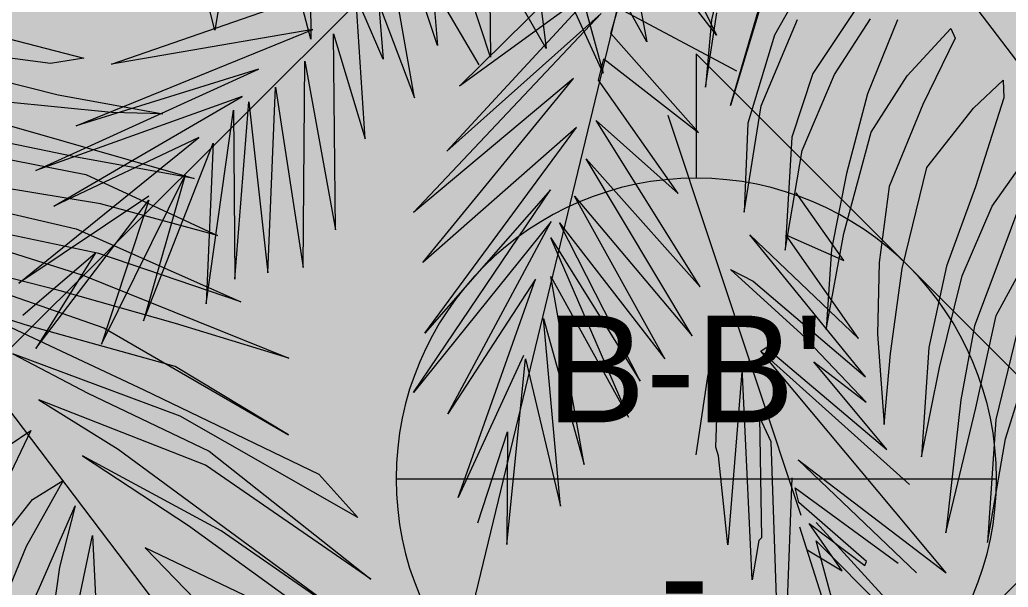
# Model space of a CAD drawing. Header units: metres. Extents: x 8 to 2416, y -346 to 476.
# Drawn here: x 39.452 to 41.304, y 55.693 to 56.755 of the extents above; entities that cross this region are included whole.
import ezdxf
from ezdxf.enums import TextEntityAlignment as Align

# ---------------------------------------------------------------- set-up
doc = ezdxf.new("R2010")
doc.units = ezdxf.units.M
doc.linetypes.add('CONTINU', pattern=[0])
for name, color, linetype, lineweight in [('A-ANNO-TEXT', 251, 'Continuous', 13), ('A-SECT-IDEN', 251, 'CONTINU', 9), ('ARBOLES', 86, 'Continuous', 0)]:
    doc.layers.add(name, color=color, linetype=linetype, lineweight=lineweight)
doc.layers.add('grama', color=7, linetype='Continuous', lineweight=0, true_color=0x698c45)
doc.styles.add('BOLD', font='timesbd.ttf', dxfattribs={"height": 0.45})
doc.styles.add('ESC50-2mm', font='arial.ttf', dxfattribs={"height": 0.1})

# ---------------------------------------------------------------- blocks, each defined once
blk = doc.blocks.new('A2')
at = {"layer": 'ARBOLES', "color": 87, "true_color": 0x4f6a34, "extrusion": (-5.08599e-09, -1.37735e-08, 1)}
for p, q in [((764.91, -124.86, 0), (756.39, -90.55, 0)), ((779.14, -96.12, 0), (779.3, -126.22, 0)), ((798.29, -127.18, 0), (788.18, -96.15, 0)), ((806.24, -128.92, 0), (795.77, -96.7, 0)), ((829.69, -126.64, 0), (814.19, -98.59, 0)), ((814.19, -98.59, 0), (823.13, -131.33, 0)), ((826.9, -98.63, 0), (840.16, -125.63, 0)), ((840.16, -125.63, 0), (820.73, -100.45, 0)), ((779.3, -126.22, 0), (774.02, -106.05, 0)), ((823.13, -131.33, 0), (811.96, -106.81, 0)), ((811.96, -106.81, 0), (814.62, -127.64, 0)), ((788.51, -109.35, 0), (790.17, -129.24, 0)), ((790.17, -129.24, 0), (784.05, -115.09, 0)), ((797.28, -114.5, 0), (798.29, -127.18, 0)), ((827.49, -114.97, 0), (829.69, -126.64, 0)), ((814.62, -127.64, 0), (808.52, -117, 0)), ((806.16, -120.02, 0), (806.24, -128.92, 0)), ((765.6, -121.05, 0), (764.91, -124.86, 0)), ((728.01, -124.59, 0), (745.27, -129.09, 0)), ((563.23, -210.17, 0), (646.2, -127.56, 0)), ((740.29, -129.86, 0), (728, -128.25, 0)), ((637.74, -243.42, 0), (665.32, -129.63, 0)), ((745.27, -129.09, 0), (740.29, -129.86, 0)), ((727.32, -131.02, 0), (741.44, -134.58, 0)), ((741.44, -134.58, 0), (757.13, -137.39, 0)), ((749.43, -137.22, 0), (733.32, -135.6, 0)), ((757.13, -137.39, 0), (749.43, -137.22, 0)), ((731.89, -138.51, 0), (761.85, -147.09, 0)), ((744.17, -143.89, 0), (725.98, -140.17, 0)), ((635.67, -165.89, 0), (660.16, -141.7, 0)), ((763.17, -219.99, 0), (703.47, -141.4, 0)), ((723.62, -142.14, 0), (745.59, -146.51, 0)), ((676.36, -143.67, 0), (673.44, -155.96, 0)), ((761.85, -147.09, 0), (744.17, -143.89, 0)), ((628.39, -145.4, 0), (638.55, -162.7, 0)), ((745.59, -146.51, 0), (765.33, -155.63, 0)), ((628.89, -167.63, 0), (625.45, -148.09, 0)), ((682.78, -147.24, 0), (676.28, -168.79, 0)), ((688.53, -148.16, 0), (682.89, -158.23, 0)), ((747.81, -150.86, 0), (729.88, -147.92, 0)), ((583.48, -162.6, 0), (617.11, -150.94, 0)), ((622.56, -150.81, 0), (628.89, -167.63, 0)), ((633.75, -175.6, 0), (657.5, -149.95, 0)), ((657.5, -149.95, 0), (635.67, -165.89, 0)), ((723.48, -149.84, 0), (744.14, -154.62, 0)), ((765.33, -155.63, 0), (747.81, -150.86, 0)), ((621.52, -173.78, 0), (620.18, -153.11, 0)), ((676.28, -168.79, 0), (680.66, -153.78, 0)), ((695.32, -153.94, 0), (688.63, -164.01, 0)), ((628.73, -184.82, 0), (656.87, -154.98, 0)), ((656.87, -154.98, 0), (633.75, -175.6, 0)), ((658.36, -157.98, 0), (659.45, -154.15, 0)), ((659.45, -154.15, 0), (677.16, -163.59, 0)), ((672.51, -166.05, 0), (674.23, -154.91, 0)), ((747.53, -158.3, 0), (730.9, -154.84, 0)), ((744.14, -154.62, 0), (768.85, -165.58, 0)), ((673.44, -155.96, 0), (672.51, -166.05, 0)), ((680.88, -168.81, 0), (686.3, -155.89, 0)), ((691.88, -164.13, 0), (697.29, -155.78, 0)), ((701.33, -155.94, 0), (696.84, -167.03, 0)), ((727.12, -155.87, 0), (745.16, -161.58, 0)), ((578.2, -171.81, 0), (613.66, -157.4, 0)), ((613.66, -157.4, 0), (583.48, -162.6, 0)), ((617.04, -187.42, 0), (616.76, -158.07, 0)), ((616.76, -158.07, 0), (621.52, -173.78, 0)), ((671.5, -172.84, 0), (658.36, -157.98, 0)), ((682.89, -158.23, 0), (678.89, -171.42, 0)), ((702.76, -164.32, 0), (709.33, -157.27, 0)), ((709.33, -157.27, 0), (709.96, -158.7, 0)), ((768.85, -165.58, 0), (747.53, -158.3, 0)), ((709.96, -158.7, 0), (705.1, -168.62, 0)), ((741.75, -163.92, 0), (725.13, -159.68, 0)), ((612.19, -193.06, 0), (612.46, -162.16, 0)), ((612.46, -162.16, 0), (617.04, -187.42, 0)), ((656.49, -165.01, 0), (657.31, -161.8, 0)), ((657.31, -161.8, 0), (671.5, -172.84, 0)), ((726.58, -161.89, 0), (748.28, -169.44, 0)), ((745.16, -161.58, 0), (776, -173.98, 0)), ((572.12, -178.5, 0), (605.49, -163.35, 0)), ((605.49, -163.35, 0), (578.2, -171.81, 0)), ((688.63, -164.01, 0), (685.46, -173.53, 0)), ((687.02, -175.52, 0), (691.88, -164.13, 0)), ((697.35, -172.79, 0), (702.76, -164.32, 0)), ((759.01, -168.8, 0), (741.75, -163.92, 0)), ((652.73, -164.76, 0), (628.73, -184.82, 0)), ((630.15, -192.28, 0), (652.73, -164.76, 0)), ((668.43, -181.94, 0), (656.49, -165.01, 0)), ((712.69, -169.17, 0), (717.15, -165, 0)), ((717.15, -165, 0), (717.25, -167.62, 0)), ((603.08, -167.41, 0), (572.12, -178.5, 0)), ((574.82, -183.87, 0), (603.08, -167.41, 0)), ((606.9, -193.86, 0), (608.05, -166.02, 0)), ((608.05, -166.02, 0), (612.19, -193.06, 0)), ((696.84, -167.03, 0), (693.66, -178.94, 0)), ((736.5, -168.99, 0), (727.99, -166.23, 0)), ((601.98, -194.77, 0), (604.05, -168.23, 0)), ((604.05, -168.23, 0), (606.9, -193.86, 0)), ((678.32, -184.76, 0), (680.88, -168.81, 0)), ((705.1, -168.62, 0), (700.09, -180.91, 0)), ((717.25, -167.62, 0), (713.02, -180.95, 0)), ((776, -173.98, 0), (759.01, -168.8, 0)), ((597.66, -198.46, 0), (601.76, -169.5, 0)), ((601.76, -169.5, 0), (601.98, -194.77, 0)), ((686.88, -230.17, 0), (666.93, -170.29, 0)), ((705.71, -178.05, 0), (712.69, -169.17, 0)), ((734.41, -169.39, 0), (754.26, -178.73, 0)), ((758.99, -175.23, 0), (736.5, -168.99, 0)), ((748.28, -169.44, 0), (775.96, -185.49, 0)), ((671.73, -195.91, 0), (656.16, -171.03, 0)), ((656.16, -171.03, 0), (668.43, -181.94, 0)), ((678.89, -171.42, 0), (678.32, -184.76, 0)), ((715.52, -183.84, 0), (724.19, -171.57, 0)), ((653.17, -172.08, 0), (630.15, -192.28, 0)), ((630.45, -202.89, 0), (653.17, -172.08, 0)), ((693.26, -187.95, 0), (697.35, -172.79, 0)), ((759.75, -182.67, 0), (734.66, -173.32, 0)), ((734.66, -173.32, 0), (745.89, -179.23, 0)), ((569.6, -195.38, 0), (596.58, -173.56, 0)), ((596.58, -173.56, 0), (574.82, -183.87, 0)), ((588.29, -201.05, 0), (598.74, -174.43, 0)), ((598.74, -174.43, 0), (597.66, -198.46, 0)), ((685.46, -173.53, 0), (684.47, -190.43, 0)), ((684.47, -190.43, 0), (687.02, -175.52, 0)), ((775.96, -185.49, 0), (758.99, -175.23, 0)), ((670.55, -203.25, 0), (654.63, -176.76, 0)), ((654.63, -176.76, 0), (671.73, -195.91, 0)), ((582, -204.52, 0), (594.51, -179.19, 0)), ((594.51, -179.19, 0), (588.29, -201.05, 0)), ((693.66, -178.94, 0), (691.42, -190.3, 0)), ((701.99, -193.21, 0), (705.71, -178.05, 0)), ((745.89, -179.23, 0), (764.07, -187.92, 0)), ((754.26, -178.73, 0), (780.54, -191.38, 0)), ((721.14, -179.67, 0), (716.65, -191.69, 0)), ((763.54, -190.01, 0), (738.56, -180.25, 0)), ((738.56, -180.25, 0), (750.42, -187.62, 0)), ((628.77, -211.77, 0), (649.31, -181.42, 0)), ((649.31, -181.42, 0), (630.45, -202.89, 0)), ((693.28, -191.99, 0), (686.14, -181.87, 0)), ((700.09, -180.91, 0), (698.59, -192.3, 0)), ((713.02, -180.95, 0), (708.68, -192.86, 0)), ((589.08, -182.38, 0), (569.6, -195.38, 0)), ((572.15, -205.18, 0), (589.07, -182.97, 0)), ((589.07, -182.97, 0), (582, -204.52, 0)), ((666.45, -206.7, 0), (652.89, -182.36, 0)), ((652.89, -182.36, 0), (670.55, -203.25, 0)), ((786.39, -197.83, 0), (759.75, -182.67, 0)), ((711.03, -194.29, 0), (715.52, -183.84, 0)), ((737.35, -184.84, 0), (733.28, -193.32, 0)), ((734.09, -187.04, 0), (737.35, -184.84, 0)), ((649.38, -186.14, 0), (628.77, -211.77, 0)), ((633.88, -214.94, 0), (649.38, -186.14, 0)), ((662.73, -210.04, 0), (650.63, -186.33, 0)), ((650.63, -186.33, 0), (666.45, -206.7, 0)), ((696.52, -209.42, 0), (679.17, -188.13, 0)), ((679.17, -188.13, 0), (695.49, -203.66, 0)), ((695.49, -203.66, 0), (684.55, -188.15, 0)), ((684.55, -188.15, 0), (693.28, -191.99, 0)), ((690.6, -202.33, 0), (693.26, -187.95, 0)), ((750.42, -187.62, 0), (786.07, -213.79, 0)), ((764.07, -187.92, 0), (788.34, -207.11, 0)), ((660.98, -215.44, 0), (649.34, -188.61, 0)), ((649.34, -188.61, 0), (662.73, -210.04, 0)), ((716.1, -200.21, 0), (722.15, -189.09, 0)), ((765.86, -199.85, 0), (745.07, -188.64, 0)), ((745.07, -188.64, 0), (761, -199.05, 0)), ((570.16, -200.17, 0), (581.08, -190.86, 0)), ((581.08, -190.86, 0), (572.15, -205.18, 0)), ((691.42, -190.3, 0), (690.6, -202.33, 0)), ((788.34, -207.11, 0), (763.54, -190.01, 0)), ((698.59, -192.3, 0), (698.3, -203.03, 0)), ((716.65, -191.69, 0), (712.84, -201.77, 0)), ((742.18, -192.3, 0), (736.65, -202.22, 0)), ((737.57, -195.16, 0), (742.18, -192.3, 0)), ((780.54, -191.38, 0), (786.39, -197.83, 0)), ((686.86, -202.96, 0), (676.27, -193.35, 0)), ((676.27, -193.35, 0), (679.67, -195.08, 0)), ((700.27, -205.92, 0), (701.99, -193.21, 0)), ((708.68, -192.86, 0), (706.03, -205, 0)), ((647.04, -194.78, 0), (633.88, -214.94, 0)), ((635.44, -227.48, 0), (647.04, -194.78, 0)), ((654.34, -222.55, 0), (649.34, -194.4, 0)), ((649.34, -194.4, 0), (660.98, -215.44, 0)), ((679.67, -195.08, 0), (696.52, -209.42, 0)), ((707.59, -208.03, 0), (711.03, -194.29, 0)), ((732.58, -201.43, 0), (737.57, -195.16, 0)), ((738.84, -207.88, 0), (744, -196.12, 0)), ((744, -196.12, 0), (741.62, -205.27, 0)), ((761, -199.05, 0), (785.54, -216.82, 0)), ((786.07, -213.79, 0), (765.86, -199.85, 0)), ((650.79, -228.8, 0), (648.23, -200.66, 0)), ((648.23, -200.66, 0), (654.34, -222.55, 0)), ((713.06, -214.07, 0), (716.1, -200.21, 0)), ((719.65, -201.01, 0), (716.05, -215.8, 0)), ((744.59, -210.1, 0), (746.6, -200.57, 0)), ((746.6, -200.57, 0), (747.2, -212.73, 0)), ((674.67, -202.66, 0), (672.82, -209.34, 0)), ((674.09, -219.93, 0), (674.67, -202.66, 0)), ((696.62, -213.2, 0), (686.86, -202.96, 0)), ((712.84, -201.77, 0), (710.82, -212.87, 0)), ((736.65, -202.22, 0), (732.02, -213.2, 0)), ((785.41, -217.12, 0), (754.47, -202.4, 0)), ((754.47, -202.4, 0), (775.32, -223.83, 0)), ((698.3, -203.03, 0), (699.3, -216.53, 0)), ((680.83, -205.56, 0), (681.61, -205.03, 0)), ((703.12, -225.52, 0), (680.83, -205.56, 0)), ((708.6, -238.74, 0), (680.83, -205.56, 0)), ((681.61, -205.03, 0), (699.73, -220.27, 0)), ((699.3, -216.53, 0), (700.27, -205.92, 0)), ((706.03, -205, 0), (704.93, -221.37, 0)), ((741.62, -205.27, 0), (739.58, -220.44, 0)), ((645.26, -206.22, 0), (635.44, -227.48, 0)), ((642.74, -234.51, 0), (645.56, -206.73, 0)), ((645.56, -206.73, 0), (650.79, -228.8, 0)), ((699.73, -220.27, 0), (688.79, -207.15, 0)), ((688.79, -207.15, 0), (696.62, -213.2, 0)), ((717.5, -218.68, 0), (721.46, -205.99, 0)), ((678.05, -208.05, 0), (675.87, -234.59, 0)), ((679.52, -239.83, 0), (678.05, -208.05, 0)), ((704.93, -221.37, 0), (707.59, -208.03, 0)), ((733.45, -219.78, 0), (738.84, -207.88, 0)), ((672.82, -209.34, 0), (671.06, -221.11, 0)), ((710.82, -212.87, 0), (708.55, -232.79, 0)), ((708.55, -232.79, 0), (713.06, -214.07, 0)), ((682.35, -219.17, 0), (680.65, -215.39, 0)), ((680.65, -215.39, 0), (680.92, -233.52, 0)), ((716.05, -215.8, 0), (714.83, -234.23, 0)), ((638.42, -231.27, 0), (642.87, -217.63, 0)), ((642.87, -217.63, 0), (642.74, -234.51, 0)), ((683.17, -242.46, 0), (682.35, -219.17, 0)), ((714.83, -234.23, 0), (717.5, -218.68, 0)), ((674.46, -221.24, 0), (674.09, -219.93, 0)), ((675.87, -234.59, 0), (674.46, -221.24, 0)), ((686.42, -221.84, 0), (704.16, -238.75, 0)), ((686.42, -221.84, 0), (708.6, -238.74, 0)), ((685.48, -224.56, 0), (684.47, -250.77, 0)), ((686.51, -228.23, 0), (685.99, -226.02, 0)), ((685.99, -226.02, 0), (701.4, -237.32, 0)), ((696.69, -237.05, 0), (686.51, -228.23, 0)), ((686.61, -231.89, 0), (695.16, -258.72, 0)), ((693.02, -238.46, 0), (688.07, -231.37, 0)), ((688.07, -231.37, 0), (696.42, -237.68, 0)), ((703.2, -246.6, 0), (689.12, -231.23, 0)), ((680.51, -233.93, 0), (679.52, -239.83, 0)), ((680.92, -233.52, 0), (680.51, -233.93, 0)), ((695.68, -258.09, 0), (689.11, -233.99, 0)), ((689.11, -233.99, 0), (703.19, -248.02, 0)), ((687.79, -235.3, 0), (693.02, -238.46, 0)), ((696.42, -237.68, 0), (696.69, -237.05, 0))]:
    blk.add_line(p, q, dxfattribs=at)
blk = doc.blocks.new('SEC-TAG-LEFT')
at = {"layer": 'A-SECT-IDEN'}
h = blk.add_hatch(color=256, dxfattribs=at)
h.paths.add_polyline_path([(0, 0.11314), (-0.05657, 0.05657, -0.198912), (0, 0.08)])
h.paths.add_polyline_path([(0, -0.11314), (0, -0.08, -0.198912), (-0.05657, -0.05657)])
blk.add_hatch(color=256, dxfattribs=at).paths.add_polyline_path([(-0.05657, 0.05657), (-0.11314, 0), (-0.05657, -0.05657, -0.414214)])
for p, q in [((-0.11314, 0), (0, 0.11314)), ((0, 0.11314), (0, 0.08)), ((-0.11314, 0), (0, -0.11314)), ((0.08, 0), (-0.08, 0)), ((0, -0.08), (0, -0.11314))]:
    blk.add_line(p, q, dxfattribs=at)
blk.add_circle((0, 0), 0.08, dxfattribs=at)
at = {"layer": 'A-SECT-IDEN', "color": 122, "style": 'BOLD'}
for tag, p in [('REF.#', (0.00006, 0.01499)), ('SHT.#', (0.00319, -0.03993))]:
    blk.add_attdef(tag, text='', height=0.025, dxfattribs=at).set_placement(p, align=Align.CENTER)

msp = doc.modelspace()

# ---------------------------------------------------------------- hatches: boundary and pattern name
at = {"layer": 'grama', "transparency": 33554495}
h = msp.add_hatch(color=256, dxfattribs=at)
h.dxf.hatch_style = 1
edge = h.paths.add_edge_path()
edge.add_line((80.8091, 57.9566), (21.0607, 57.947))
edge.add_line((21.0607, 57.947), (21.0385, 56.947))
edge.add_line((21.0385, 56.947), (37.3509, 56.9496))
edge.add_arc((37.351, 56.3496), 0.6, 0.0092, 90.0092, ccw=False)
edge.add_line((37.951, 56.3497), (37.9514, 53.9497))
edge.add_arc((37.3514, 53.9496), 0.6, -89.9908, 0.0092, ccw=False)
edge.add_line((37.3515, 53.3496), (36.0515, 53.3494))
edge.add_arc((36.0515, 53.0494), 0.3, 90.0092, 180.0139)
edge.add_line((35.7515, 53.0493), (35.7516, 52.9481))
edge.add_line((35.7516, 52.9481), (52.3266, 52.9536))
edge.add_line((52.3266, 52.9536), (52.3266, 53.2536))
edge.add_line((52.3266, 53.2536), (62.2016, 53.2536))
edge.add_line((62.2016, 53.2536), (62.2016, 47.4481))
edge.add_line((62.2016, 47.4481), (63.2016, 47.4481))
edge.add_line((63.2016, 47.4481), (63.2016, 53.2549))
edge.add_line((63.2016, 53.2549), (70.7634, 53.2529))
edge.add_line((70.7634, 53.2529), (70.7634, 47.7461))
edge.add_line((70.7634, 47.7461), (71.3634, 47.7481))
edge.add_line((71.3634, 47.7481), (71.3634, 38.1618))
edge.add_line((71.3634, 38.1618), (70.7634, 38.1624))
edge.add_line((70.7634, 38.1624), (70.7634, 32.6542))
edge.add_line((70.7634, 32.6542), (63.2016, 32.6549))
edge.add_line((63.2016, 32.6549), (63.2016, 38.459))
edge.add_line((63.2016, 38.459), (62.2016, 38.459))
edge.add_line((62.2016, 38.459), (62.1891, 32.6536))
edge.add_line((62.1891, 32.6536), (52.3266, 32.6536))
edge.add_line((52.3266, 32.6536), (52.3266, 32.9536))
edge.add_line((52.3266, 32.9536), (27.9516, 32.959))
edge.add_line((27.9516, 32.959), (27.9516, 39.359))
edge.add_line((27.9516, 39.359), (26.8226, 39.359))
edge.add_line((26.8226, 39.359), (26.8226, 40.259))
edge.add_line((26.8226, 40.259), (26.4226, 40.259))
edge.add_line((26.4226, 40.259), (26.4226, 45.6481))
edge.add_line((26.4226, 45.6481), (26.8226, 45.6481))
edge.add_line((26.8226, 45.6481), (26.8226, 46.5481))
edge.add_line((26.8226, 46.5481), (27.9516, 46.5481))
edge.add_line((27.9516, 46.5481), (27.9516, 52.9481))
edge.add_line((27.9516, 52.9481), (28.1515, 52.9481))
edge.add_line((28.1515, 52.9481), (28.1515, 53.0481))
edge.add_arc((27.8515, 53.0481), 0.3, 0.0092, 90.0092)
edge.add_line((27.8515, 53.3481), (25.1634, 53.3476))
edge.add_arc((25.1635, 52.5476), 0.8, 90.0092, 198.7971)
edge.add_arc((-3.0236, 42.9535), 28.9752, -26.20209, 18.79711, ccw=False)
edge.add_arc((21.1796, 31.043), 2, 270, 333.7979, ccw=False)
edge.add_line((21.1796, 29.043), (20.4196, 29.043))
edge.add_line((20.4196, 29.043), (20.3955, 27.9576))
edge.add_line((20.3955, 27.9576), (80.305, 27.9575))
edge.add_line((80.305, 27.9575), (80.8091, 57.9566))

# ---------------------------------------------------------------- block references
at = {"layer": 'A-SECT-IDEN', "extrusion": (4.93408e-08, 2.64441e-07, 1)}
ref = msp.add_blockref('SEC-TAG-LEFT', (40.7194, 55.8957, 0), dxfattribs=dict(at, xscale=-7.031250000000039, yscale=7.031250000000039, zscale=7.031250000000021, rotation=5.493879751128362e-06))
ref.add_attrib('REF.#', "B-B'", dxfattribs={"layer": 'A-ANNO-TEXT', "extrusion": (4.93408e-08, 2.64441e-07, 1), "height": 0.2, "rotation": 0, "style": 'ESC50-2mm'}).set_placement((40.6977, 56.0011, 0), align=Align.CENTER)
ref.add_attrib('SHT.#', '-', dxfattribs={"layer": 'A-ANNO-TEXT', "extrusion": (4.93408e-08, 2.64441e-07, 1), "height": 0.2, "rotation": 0, "style": 'ESC50-2mm'}).set_placement((40.6969, 55.6149, 0), align=Align.CENTER)
at = {"layer": 'ARBOLES', "xscale": 0.0125, "yscale": 0.0125, "zscale": 0.0125}
for p in [(32.33, 58.704, 0), (30.2555, 58.2962, 0)]:
    msp.add_blockref('A2', p, dxfattribs=at)

doc.saveas('drawing.dxf')
